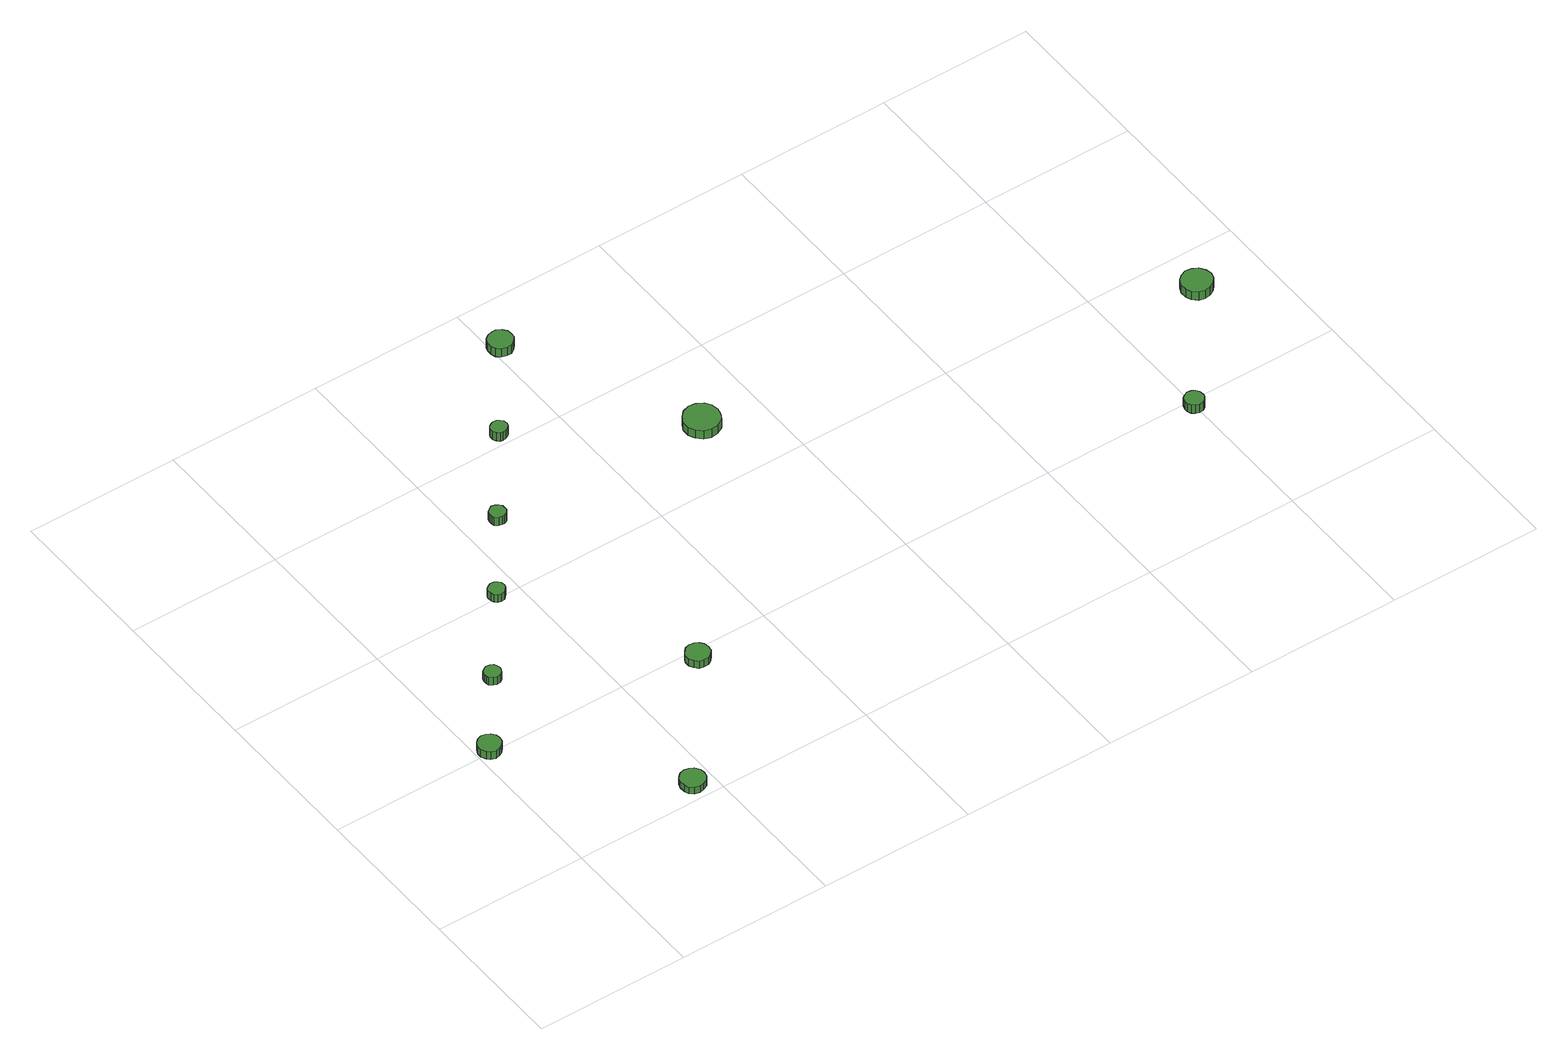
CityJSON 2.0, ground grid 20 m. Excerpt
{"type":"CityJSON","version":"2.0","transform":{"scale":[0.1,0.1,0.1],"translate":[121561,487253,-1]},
"CityObjects":{
"tree1":{"type":"SolitaryVegetationObject","attributes":{"function":"something"},"geometry":[{"type":"MultiSurface","lod":"1","boundaries":[[[0,1,2,3,4,5,6,7,8,9,10,11,12,13,14]],[[15,16,17,18,19,20,21,22,23,24,25,26,27,28,29]],[[0,29,28,1]],[[1,28,27,2]],[[2,27,26,3]],[[3,26,25,4]],[[4,25,24,5]],[[5,24,23,6]],[[6,23,22,7]],[[7,22,21,8]],[[8,21,20,9]],[[9,20,19,10]],[[10,19,18,11]],[[11,18,17,12]],[[12,17,16,13]],[[13,16,15,14]],[[14,15,29,0]]]}]},
"tree2":{"type":"SolitaryVegetationObject","attributes":{"function":"something"},"geometry":[{"type":"MultiSurface","lod":"1","boundaries":[[[30,31,32,33,34,35,36,37,38,39,40,41,42,43,44]],[[45,46,47,48,49,50,51,52,53,54,55,56,57,58,59]],[[30,59,58,31]],[[31,58,57,32]],[[32,57,56,33]],[[33,56,55,34]],[[34,55,54,35]],[[35,54,53,36]],[[36,53,52,37]],[[37,52,51,38]],[[38,51,50,39]],[[39,50,49,40]],[[40,49,48,41]],[[41,48,47,42]],[[42,47,46,43]],[[43,46,45,44]],[[44,45,59,30]]]}]},
"tree3":{"type":"SolitaryVegetationObject","attributes":{"function":"something"},"geometry":[{"type":"MultiSurface","lod":"1","boundaries":[[[60,61,62,63,64,65,66,67,68,69,70,71,72,73,74]],[[75,76,77,78,79,80,81,82,83,84,85,86,87,88,89]],[[60,89,88,61]],[[61,88,87,62]],[[62,87,86,63]],[[63,86,85,64]],[[64,85,84,65]],[[65,84,83,66]],[[66,83,82,67]],[[67,82,81,68]],[[68,81,80,69]],[[69,80,79,70]],[[70,79,78,71]],[[71,78,77,72]],[[72,77,76,73]],[[73,76,75,74]],[[74,75,89,60]]]}]},
"tree4":{"type":"SolitaryVegetationObject","attributes":{"function":"something"},"geometry":[{"type":"MultiSurface","lod":"1","boundaries":[[[90,91,92,93,94,95,96,97,98,99,100,101,102,103,104]],[[105,106,107,108,109,110,111,112,113,114,115,116,117,118,119]],[[90,119,118,91]],[[91,118,117,92]],[[92,117,116,93]],[[93,116,115,94]],[[94,115,114,95]],[[95,114,113,96]],[[96,113,112,97]],[[97,112,111,98]],[[98,111,110,99]],[[99,110,109,100]],[[100,109,108,101]],[[101,108,107,102]],[[102,107,106,103]],[[103,106,105,104]],[[104,105,119,90]]]}]},
"tree5":{"type":"SolitaryVegetationObject","attributes":{"function":"something"},"geometry":[{"type":"MultiSurface","lod":"1","boundaries":[[[120,121,122,123,124,125,126,127,128,129,130,131,132,133,134]],[[135,136,137,138,139,140,141,142,143,144,145,146,147,148,149]],[[120,149,148,121]],[[121,148,147,122]],[[122,147,146,123]],[[123,146,145,124]],[[124,145,144,125]],[[125,144,143,126]],[[126,143,142,127]],[[127,142,141,128]],[[128,141,140,129]],[[129,140,139,130]],[[130,139,138,131]],[[131,138,137,132]],[[132,137,136,133]],[[133,136,135,134]],[[134,135,149,120]]]}]},
"tree6":{"type":"SolitaryVegetationObject","attributes":{"function":"something"},"geometry":[{"type":"MultiSurface","lod":"1","boundaries":[[[150,151,152,153,154,155,156,157,158,159,160,161,162,163,164]],[[165,166,167,168,169,170,171,172,173,174,175,176,177,178,179]],[[150,179,178,151]],[[151,178,177,152]],[[152,177,176,153]],[[153,176,175,154]],[[154,175,174,155]],[[155,174,173,156]],[[156,173,172,157]],[[157,172,171,158]],[[158,171,170,159]],[[159,170,169,160]],[[160,169,168,161]],[[161,168,167,162]],[[162,167,166,163]],[[163,166,165,164]],[[164,165,179,150]]]}]},
"tree7":{"type":"SolitaryVegetationObject","attributes":{"function":"something"},"geometry":[{"type":"MultiSurface","lod":"1","boundaries":[[[180,181,182,183,184,185,186,187,188,189,190,191,192,193,194]],[[195,196,197,198,199,200,201,202,203,204,205,206,207,208,209]],[[180,209,208,181]],[[181,208,207,182]],[[182,207,206,183]],[[183,206,205,184]],[[184,205,204,185]],[[185,204,203,186]],[[186,203,202,187]],[[187,202,201,188]],[[188,201,200,189]],[[189,200,199,190]],[[190,199,198,191]],[[191,198,197,192]],[[192,197,196,193]],[[193,196,195,194]],[[194,195,209,180]]]}]},
"tree8":{"type":"SolitaryVegetationObject","attributes":{"function":"something"},"geometry":[{"type":"MultiSurface","lod":"1","boundaries":[[[210,211,212,213,214,215,216,217,218,219,220,221,222,223,224]],[[225,226,227,228,229,230,231,232,233,234,235,236,237,238,239]],[[210,239,238,211]],[[211,238,237,212]],[[212,237,236,213]],[[213,236,235,214]],[[214,235,234,215]],[[215,234,233,216]],[[216,233,232,217]],[[217,232,231,218]],[[218,231,230,219]],[[219,230,229,220]],[[220,229,228,221]],[[221,228,227,222]],[[222,227,226,223]],[[223,226,225,224]],[[224,225,239,210]]]}]},
"tree9":{"type":"SolitaryVegetationObject","attributes":{"function":"something"},"geometry":[{"type":"MultiSurface","lod":"1","boundaries":[[[240,241,242,243,244,245,246,247,248,249,250,251,252,253,254]],[[255,256,257,258,259,260,261,262,263,264,265,266,267,268,269]],[[240,269,268,241]],[[241,268,267,242]],[[242,267,266,243]],[[243,266,265,244]],[[244,265,264,245]],[[245,264,263,246]],[[246,263,262,247]],[[247,262,261,248]],[[248,261,260,249]],[[249,260,259,250]],[[250,259,258,251]],[[251,258,257,252]],[[252,257,256,253]],[[253,256,255,254]],[[254,255,269,240]]]}]},
"tree10":{"type":"SolitaryVegetationObject","attributes":{"function":"something"},"geometry":[{"type":"MultiSurface","lod":"1","boundaries":[[[270,271,272,273,274,275,276,277,278,279,280,281,282,283,284]],[[285,286,287,288,289,290,291,292,293,294,295,296,297,298,299]],[[270,299,298,271]],[[271,298,297,272]],[[272,297,296,273]],[[273,296,295,274]],[[274,295,294,275]],[[275,294,293,276]],[[276,293,292,277]],[[277,292,291,278]],[[278,291,290,279]],[[279,290,289,280]],[[280,289,288,281]],[[281,288,287,282]],[[282,287,286,283]],[[283,286,285,284]],[[284,285,299,270]]]}]},
"tree11":{"type":"SolitaryVegetationObject","attributes":{"function":"something"},"geometry":[{"type":"MultiSurface","lod":"1","boundaries":[[[300,301,302,303,304,305,306,307,308,309,310,311,312,313,314]],[[315,316,317,318,319,320,321,322,323,324,325,326,327,328,329]],[[300,329,328,301]],[[301,328,327,302]],[[302,327,326,303]],[[303,326,325,304]],[[304,325,324,305]],[[305,324,323,306]],[[306,323,322,307]],[[307,322,321,308]],[[308,321,320,309]],[[309,320,319,310]],[[310,319,318,311]],[[311,318,317,312]],[[312,317,316,313]],[[313,316,315,314]],[[314,315,329,300]]]}]}
},
"vertices":[
[32,204,18],[31,210,18],[27,215,18],[22,218,18],[16,219,18],[10,217,18],[6,213,18],[3,207,18],[3,201,18],[6,195,18],[10,191,18],[16,189,18],[22,190,18],[27,193,18],[31,198,18],[31,198,6],[27,193,6],[22,190,6],[16,189,6],[10,191,6],[6,195,6],[3,201,6],[3,207,6],[6,213,6],[10,217,6],[16,219,6],[22,218,6],[27,215,6],[31,210,6],[32,204,6],
[99,297,18],[98,301,18],[96,305,18],[92,307,18],[87,308,18],[83,306,18],[79,303,18],[78,299,18],[78,295,18],[79,291,18],[83,288,18],[87,286,18],[92,287,18],[96,289,18],[98,293,18],[98,293,6],[96,289,6],[92,287,6],[87,286,6],[83,288,6],[79,291,6],[78,295,6],[78,299,6],[79,303,6],[83,306,6],[87,308,6],[92,307,6],[96,305,6],[98,301,6],[99,297,6],
[190,24,16],[189,30,16],[185,36,16],[179,39,16],[173,40,16],[166,38,16],[161,33,16],[159,27,16],[159,20,16],[161,14,16],[166,10,16],[173,8,16],[179,9,16],[185,12,16],[189,17,16],[189,17,6],[185,12,6],[179,9,6],[173,8,6],[166,10,6],[161,14,6],[159,20,6],[159,27,6],[161,33,6],[166,38,6],[173,40,6],[179,39,6],[185,36,6],[189,30,6],[190,24,6],
[182,404,18],[181,409,18],[178,412,18],[175,414,18],[170,415,18],[166,413,18],[163,411,18],[161,407,18],[161,402,18],[163,398,18],[166,395,18],[170,394,18],[175,394,18],[178,397,18],[181,400,18],[181,400,6],[178,397,6],[175,394,6],[170,394,6],[166,395,6],[163,398,6],[161,402,6],[161,407,6],[163,411,6],[166,413,6],[170,415,6],[175,414,6],[178,412,6],[181,409,6],[182,404,6],
[313,187,17],[312,193,17],[308,198,17],[303,201,17],[296,202,17],[290,200,17],[286,195,17],[283,190,17],[283,183,17],[286,178,17],[290,173,17],[296,172,17],[303,172,17],[308,175,17],[312,180,17],[312,180,6],[308,175,6],[303,172,6],[296,172,6],[290,173,6],[286,178,6],[283,183,6],[283,190,6],[286,195,6],[290,200,6],[296,202,6],[303,201,6],[308,198,6],[312,193,6],[313,187,6],
[255,505,19],[255,509,19],[252,513,19],[248,515,19],[244,516,19],[240,514,19],[236,511,19],[235,507,19],[235,503,19],[236,499,19],[240,496,19],[244,495,19],[248,495,19],[252,497,19],[255,501,19],[255,501,6],[252,497,6],[248,495,6],[244,495,6],[240,496,6],[236,499,6],[235,503,6],[235,507,6],[236,511,6],[240,514,6],[244,516,6],[248,515,6],[252,513,6],[255,509,6],[255,505,6],
[334,611,25],[333,616,25],[330,619,25],[327,621,25],[322,622,25],[318,620,25],[315,618,25],[313,614,25],[313,609,25],[315,605,25],[318,602,25],[322,601,25],[327,602,25],[330,604,25],[333,607,25],[333,607,12],[330,604,12],[327,602,12],[322,601,12],[318,602,12],[315,605,12],[313,609,12],[313,614,12],[315,618,12],[318,620,12],[322,622,12],[327,621,12],[330,619,12],[333,616,12],[334,611,12],
[423,725,26],[422,732,26],[418,737,26],[412,741,26],[406,741,26],[399,739,26],[394,735,26],[392,729,26],[392,722,26],[394,716,26],[399,712,26],[406,710,26],[412,710,26],[418,714,26],[422,719,26],[422,719,13],[418,714,13],[412,710,13],[406,710,13],[399,712,13],[394,716,13],[392,722,13],[392,729,13],[394,735,13],[399,739,13],[406,741,13],[412,741,13],[418,737,13],[422,732,13],[423,725,13],
[544,490,24],[542,499,24],[537,507,24],[528,512,24],[519,513,24],[510,510,24],[503,503,24],[499,495,24],[499,485,24],[503,477,24],[510,470,24],[519,467,24],[528,468,24],[537,473,24],[542,481,24],[542,481,11],[537,473,11],[528,468,11],[519,467,11],[510,470,11],[503,477,11],[499,485,11],[499,495,11],[503,503,11],[510,510,11],[519,513,11],[528,512,11],[537,507,11],[542,499,11],[544,490,11],
[1010,188,22],[1009,193,22],[1006,198,22],[1002,200,22],[997,201,22],[992,199,22],[988,196,22],[986,191,22],[986,186,22],[988,181,22],[992,178,22],[997,176,22],[1002,177,22],[1006,179,22],[1009,183,22],[1009,183,9],[1006,179,9],[1002,177,9],[997,176,9],[992,178,9],[988,181,9],[986,186,9],[986,191,9],[988,196,9],[992,199,9],[997,201,9],[1002,200,9],[1006,198,9],[1009,193,9],[1010,188,9],
[1132,342,23],[1130,350,23],[1125,357,23],[1118,361,23],[1110,362,23],[1102,359,23],[1096,354,23],[1093,346,23],[1093,338,23],[1096,331,23],[1102,325,23],[1110,323,23],[1118,324,23],[1125,328,23],[1130,334,23],[1130,334,10],[1125,328,10],[1118,324,10],[1110,323,10],[1102,325,10],[1096,331,10],[1093,338,10],[1093,346,10],[1096,354,10],[1102,359,10],[1110,362,10],[1118,361,10],[1125,357,10],[1130,350,10],[1132,342,10]
]}
